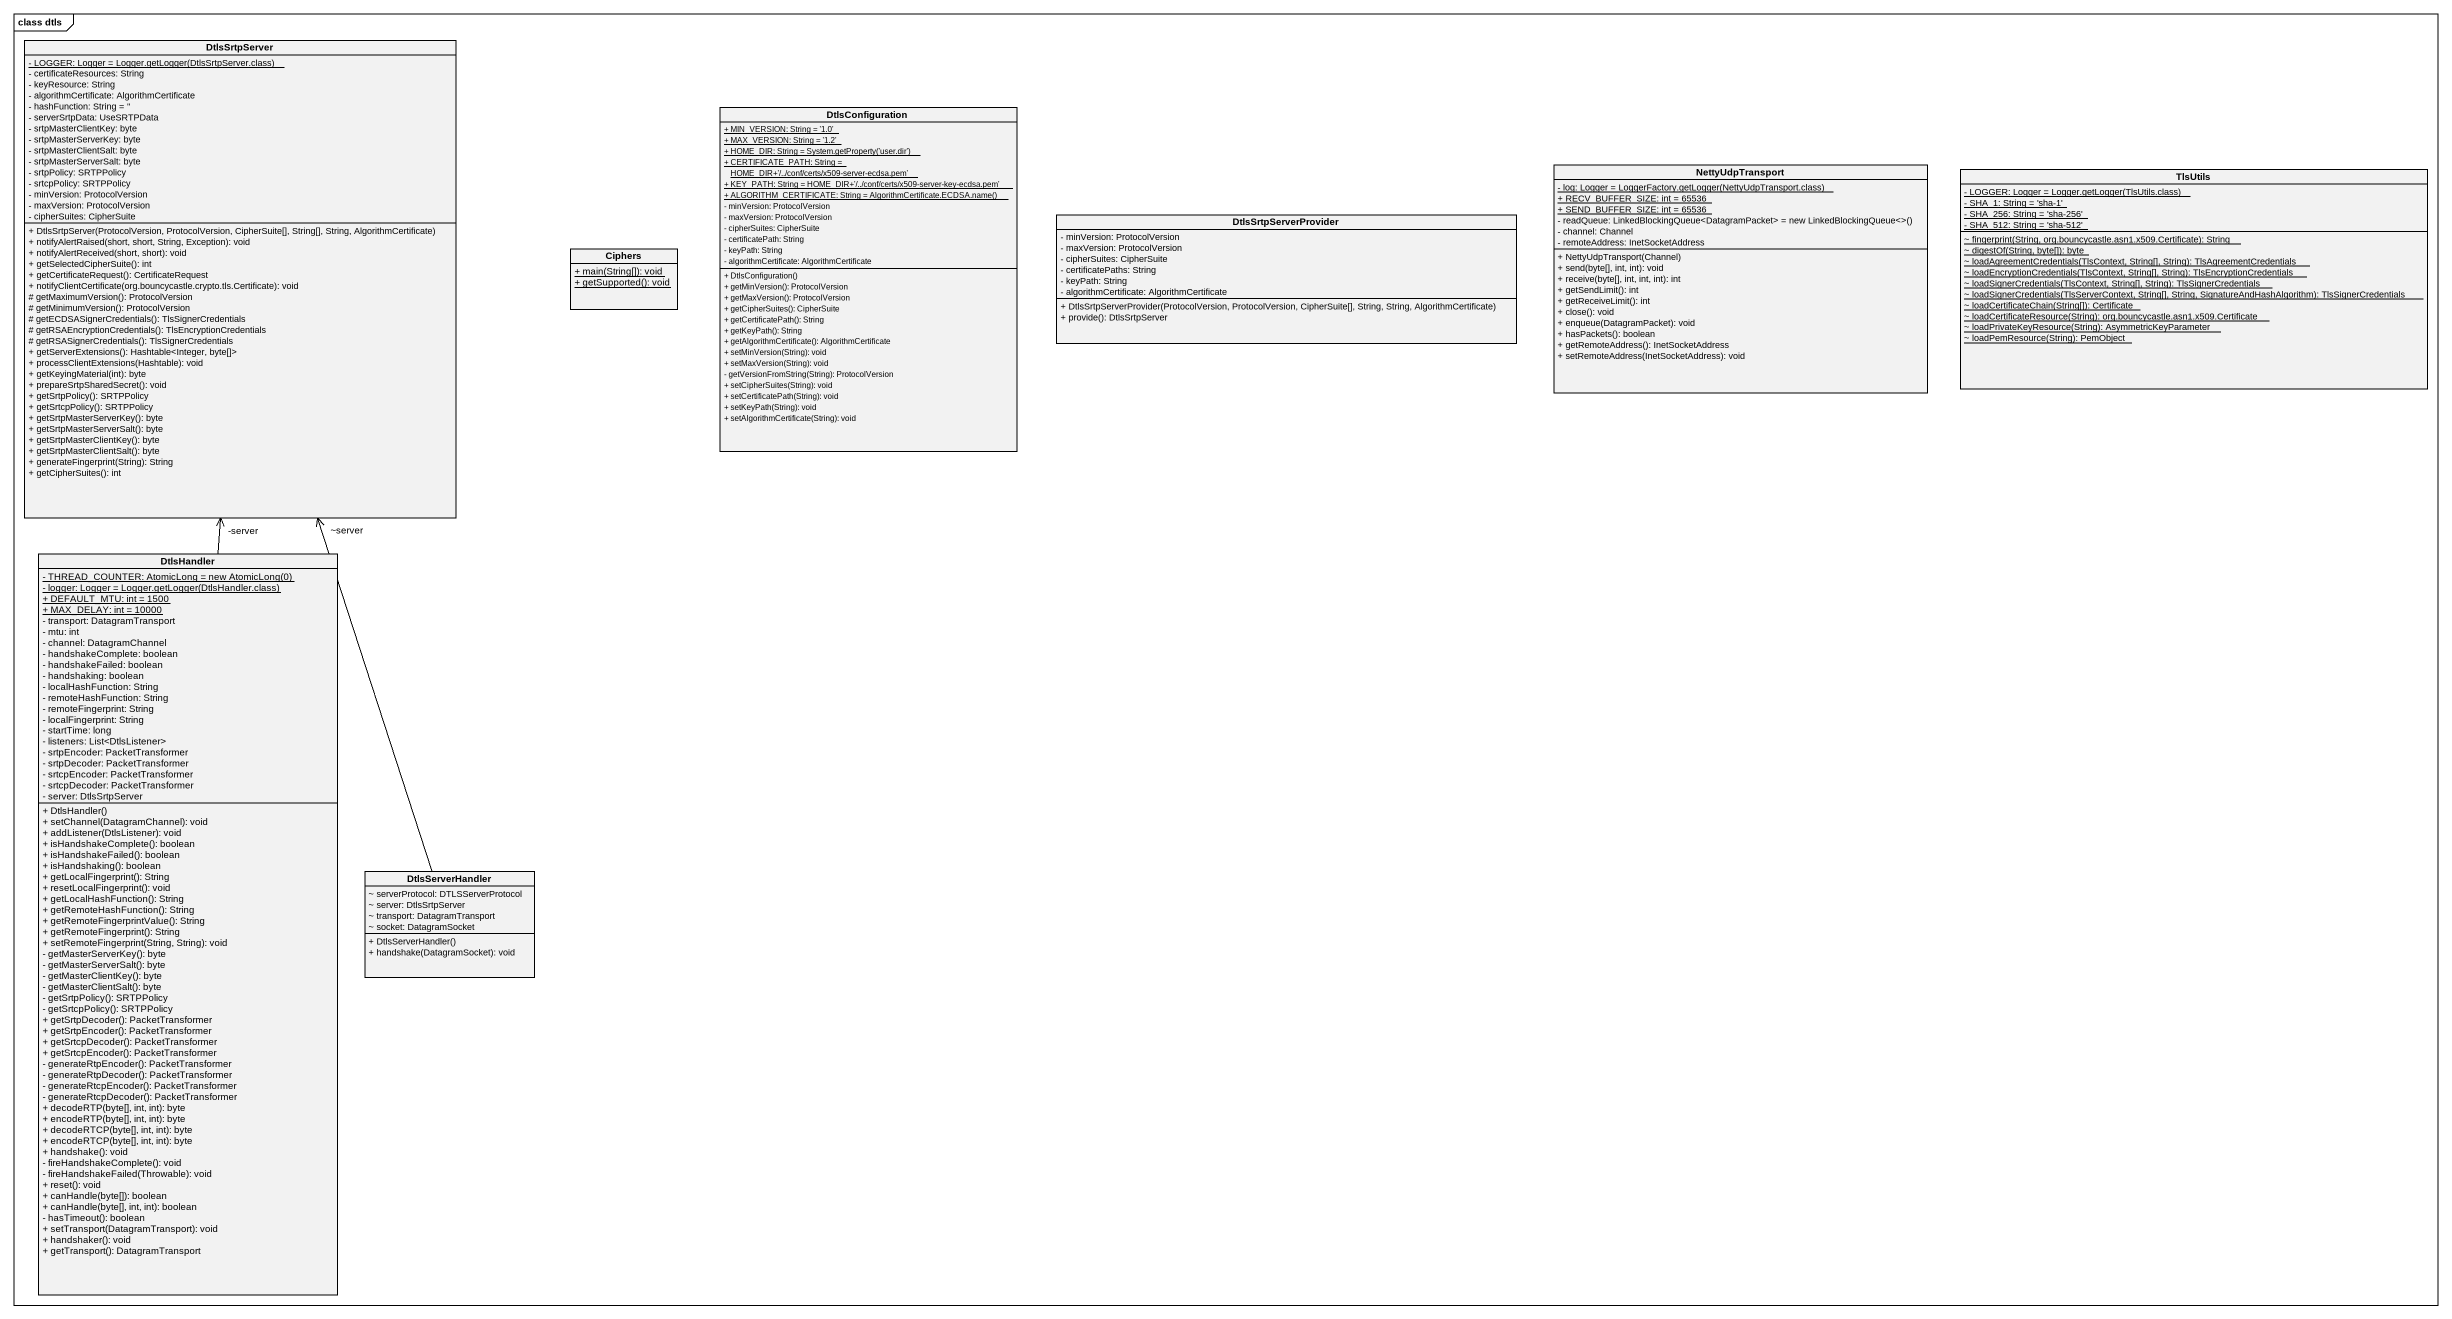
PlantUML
@startuml
mainframe class dtls
hide circle
hide empty members
skinparam classAttributeIconSize 0
class DtlsSrtpServer {
  {static} {field} - LOGGER: Logger = Logger.getLogger(DtlsSrtpServer.class)
  - certificateResources: String
  - keyResource: String
  - algorithmCertificate: AlgorithmCertificate
  - hashFunction: String = ''
  - serverSrtpData: UseSRTPData
  - srtpMasterClientKey: byte
  - srtpMasterServerKey: byte
  - srtpMasterClientSalt: byte
  - srtpMasterServerSalt: byte
  - srtpPolicy: SRTPPolicy
  - srtcpPolicy: SRTPPolicy
  - minVersion: ProtocolVersion
  - maxVersion: ProtocolVersion
  - cipherSuites: CipherSuite
  + DtlsSrtpServer(ProtocolVersion, ProtocolVersion, CipherSuite[], String[], String, AlgorithmCertificate)
  + notifyAlertRaised(short, short, String, Exception): void
  + notifyAlertReceived(short, short): void
  + getSelectedCipherSuite(): int
  + getCertificateRequest(): CertificateRequest
  + notifyClientCertificate(org.bouncycastle.crypto.tls.Certificate): void
  # getMaximumVersion(): ProtocolVersion
  # getMinimumVersion(): ProtocolVersion
  # getECDSASignerCredentials(): TlsSignerCredentials
  # getRSAEncryptionCredentials(): TlsEncryptionCredentials
  # getRSASignerCredentials(): TlsSignerCredentials
  + getServerExtensions(): Hashtable<Integer, byte[]>
  + processClientExtensions(Hashtable): void
  + getKeyingMaterial(int): byte
  + prepareSrtpSharedSecret(): void
  + getSrtpPolicy(): SRTPPolicy
  + getSrtcpPolicy(): SRTPPolicy
  + getSrtpMasterServerKey(): byte
  + getSrtpMasterServerSalt(): byte
  + getSrtpMasterClientKey(): byte
  + getSrtpMasterClientSalt(): byte
  + generateFingerprint(String): String
  + getCipherSuites(): int
}
class DtlsConfiguration {
  {static} + MIN_VERSION: String = '1.0'
  {static} + MAX_VERSION: String = '1.2'
  {static} {field} + HOME_DIR: String = System.getProperty('user.dir')
  {static} + CERTIFICATE_PATH: String = HOME_DIR+'/../conf/certs/x509-server-ecdsa.pem'
  {static} + KEY_PATH: String = HOME_DIR+'/../conf/certs/x509-server-key-ecdsa.pem'
  {static} {field} + ALGORITHM_CERTIFICATE: String = AlgorithmCertificate.ECDSA.name()
  - minVersion: ProtocolVersion
  - maxVersion: ProtocolVersion
  - cipherSuites: CipherSuite
  - certificatePath: String
  - keyPath: String
  - algorithmCertificate: AlgorithmCertificate
  + DtlsConfiguration()
  + getMinVersion(): ProtocolVersion
  + getMaxVersion(): ProtocolVersion
  + getCipherSuites(): CipherSuite
  + getCertificatePath(): String
  + getKeyPath(): String
  + getAlgorithmCertificate(): AlgorithmCertificate
  + setMinVersion(String): void
  + setMaxVersion(String): void
  - getVersionFromString(String): ProtocolVersion
  + setCipherSuites(String): void
  + setCertificatePath(String): void
  + setKeyPath(String): void
  + setAlgorithmCertificate(String): void
}
class NettyUdpTransport {
  {static} {field} - log: Logger = LoggerFactory.getLogger(NettyUdpTransport.class)
  {static} + RECV_BUFFER_SIZE: int = 65536
  {static} + SEND_BUFFER_SIZE: int = 65536
  {field} - readQueue: LinkedBlockingQueue<DatagramPacket> = new LinkedBlockingQueue<>()
  - channel: Channel
  - remoteAddress: InetSocketAddress
  + NettyUdpTransport(Channel)
  + send(byte[], int, int): void
  + receive(byte[], int, int, int): int
  + getSendLimit(): int
  + getReceiveLimit(): int
  + close(): void
  + enqueue(DatagramPacket): void
  + hasPackets(): boolean
  + getRemoteAddress(): InetSocketAddress
  + setRemoteAddress(InetSocketAddress): void
}
class TlsUtils {
  {static} {field} - LOGGER: Logger = Logger.getLogger(TlsUtils.class)
  {static} - SHA_1: String = 'sha-1'
  {static} - SHA_256: String = 'sha-256'
  {static} - SHA_512: String = 'sha-512'
  {static} ~ fingerprint(String, org.bouncycastle.asn1.x509.Certificate): String
  {static} ~ digestOf(String, byte[]): byte
  {static} ~ loadAgreementCredentials(TlsContext, String[], String): TlsAgreementCredentials
  {static} ~ loadEncryptionCredentials(TlsContext, String[], String): TlsEncryptionCredentials
  {static} ~ loadSignerCredentials(TlsContext, String[], String): TlsSignerCredentials
  {static} ~ loadSignerCredentials(TlsServerContext, String[], String, SignatureAndHashAlgorithm): TlsSignerCredentials
  {static} ~ loadCertificateChain(String[]): Certificate
  {static} ~ loadCertificateResource(String): org.bouncycastle.asn1.x509.Certificate
  {static} ~ loadPrivateKeyResource(String): AsymmetricKeyParameter
  {static} ~ loadPemResource(String): PemObject
}
class DtlsSrtpServerProvider {
  - minVersion: ProtocolVersion
  - maxVersion: ProtocolVersion
  - cipherSuites: CipherSuite
  - certificatePaths: String
  - keyPath: String
  - algorithmCertificate: AlgorithmCertificate
  + DtlsSrtpServerProvider(ProtocolVersion, ProtocolVersion, CipherSuite[], String, String, AlgorithmCertificate)
  + provide(): DtlsSrtpServer
}
class Ciphers {
  {static} + main(String[]): void
  {static} + getSupported(): void
}
class DtlsHandler {
  {static} {field} - THREAD_COUNTER: AtomicLong = new AtomicLong(0)
  {static} {field} - logger: Logger = Logger.getLogger(DtlsHandler.class)
  {static} + DEFAULT_MTU: int = 1500
  {static} + MAX_DELAY: int = 10000
  - transport: DatagramTransport
  - mtu: int
  - channel: DatagramChannel
  - handshakeComplete: boolean
  - handshakeFailed: boolean
  - handshaking: boolean
  - localHashFunction: String
  - remoteHashFunction: String
  - remoteFingerprint: String
  - localFingerprint: String
  - startTime: long
  - listeners: List<DtlsListener>
  - srtpEncoder: PacketTransformer
  - srtpDecoder: PacketTransformer
  - srtcpEncoder: PacketTransformer
  - srtcpDecoder: PacketTransformer
  - server: DtlsSrtpServer
  + DtlsHandler()
  + setChannel(DatagramChannel): void
  + addListener(DtlsListener): void
  + isHandshakeComplete(): boolean
  + isHandshakeFailed(): boolean
  + isHandshaking(): boolean
  + getLocalFingerprint(): String
  + resetLocalFingerprint(): void
  + getLocalHashFunction(): String
  + getRemoteHashFunction(): String
  + getRemoteFingerprintValue(): String
  + getRemoteFingerprint(): String
  + setRemoteFingerprint(String, String): void
  - getMasterServerKey(): byte
  - getMasterServerSalt(): byte
  - getMasterClientKey(): byte
  - getMasterClientSalt(): byte
  - getSrtpPolicy(): SRTPPolicy
  - getSrtcpPolicy(): SRTPPolicy
  + getSrtpDecoder(): PacketTransformer
  + getSrtpEncoder(): PacketTransformer
  + getSrtcpDecoder(): PacketTransformer
  + getSrtcpEncoder(): PacketTransformer
  - generateRtpEncoder(): PacketTransformer
  - generateRtpDecoder(): PacketTransformer
  - generateRtcpEncoder(): PacketTransformer
  - generateRtcpDecoder(): PacketTransformer
  + decodeRTP(byte[], int, int): byte
  + encodeRTP(byte[], int, int): byte
  + decodeRTCP(byte[], int, int): byte
  + encodeRTCP(byte[], int, int): byte
  + handshake(): void
  - fireHandshakeComplete(): void
  - fireHandshakeFailed(Throwable): void
  + reset(): void
  + canHandle(byte[]): boolean
  + canHandle(byte[], int, int): boolean
  - hasTimeout(): boolean
  + setTransport(DatagramTransport): void
  + handshaker(): void
  + getTransport(): DatagramTransport
}
class DtlsServerHandler {
  ~ serverProtocol: DTLSServerProtocol
  ~ server: DtlsSrtpServer
  ~ transport: DatagramTransport
  ~ socket: DatagramSocket
  + DtlsServerHandler()
  + handshake(DatagramSocket): void
}
DtlsHandler -up-> "-server" DtlsSrtpServer
DtlsServerHandler -up-> "~server" DtlsSrtpServer
@enduml
